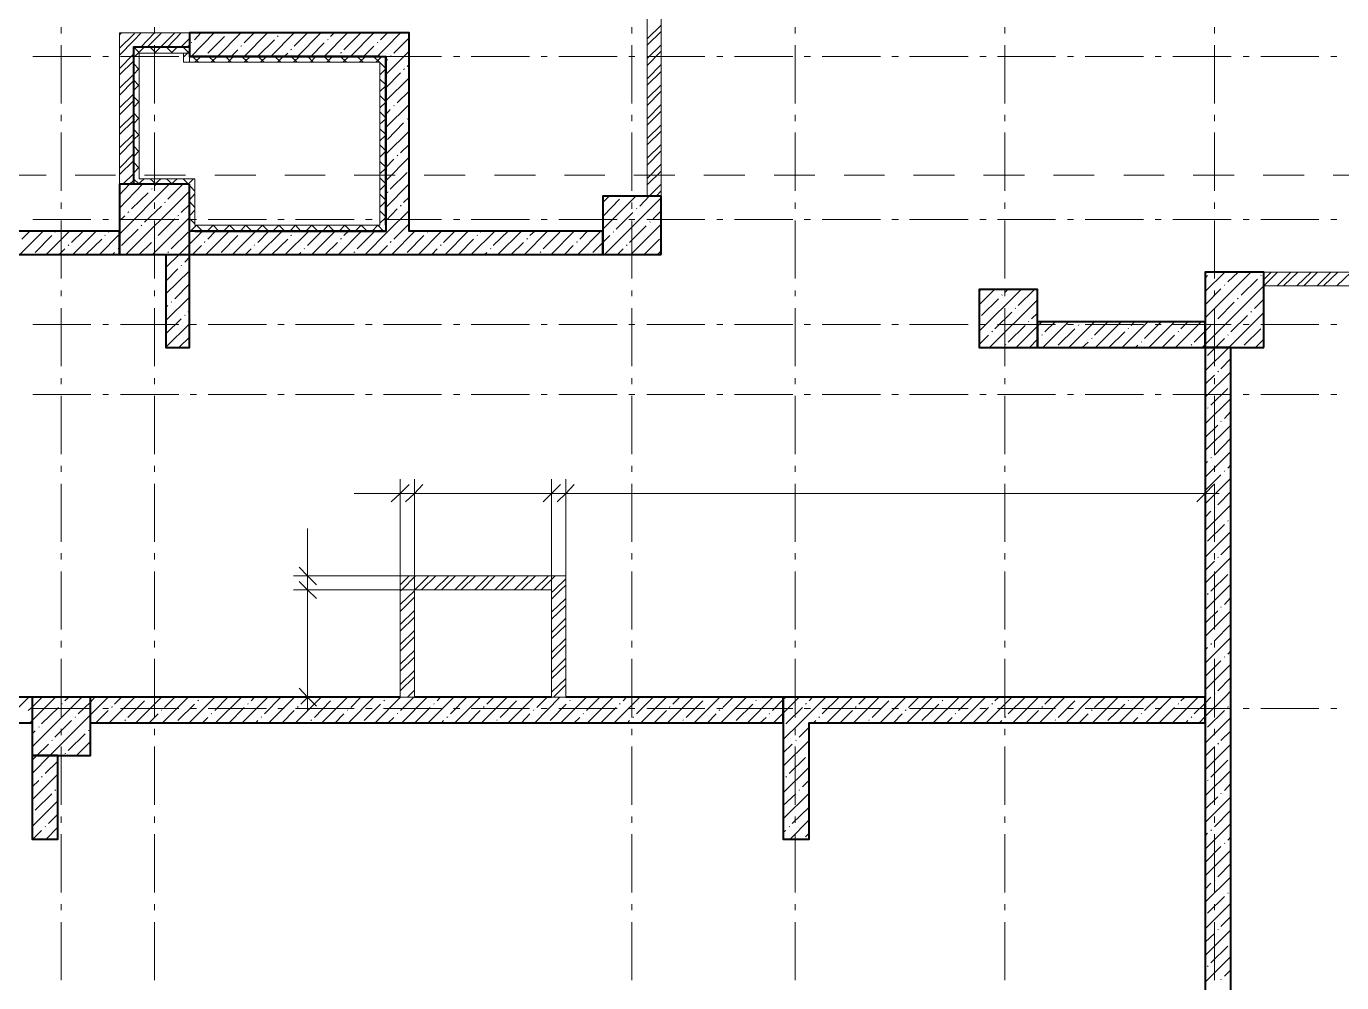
# Model space of a CAD drawing. Header units: millimetres. Extents: x -249154 to 415037, y -45458 to 354837.
# Drawn here: x -164723 to -153425, y 6963 to 15179 of the extents above; entities that cross this region are included whole.
import ezdxf

# ---------------------------------------------------------------- set-up
doc = ezdxf.new("R2010")
doc.units = ezdxf.units.MM

msp = doc.modelspace()

# ---------------------------------------------------------------- linework, layer by layer
at = {"lineweight": 9}
for points in [[(-159271, 13720), (-159271, 15313), (-159390, 15313), (-159390, 13720)], [(-163372, 14949), (-163372, 14872), (-163321, 14872), (-163321, 14949)], [(-154094, 12949), (-151345, 12949), (-151345, 13068), (-154094, 13068)], [(-161512, 10339), (-161512, 9416), (-161389, 9416), (-161389, 10339), (-160212, 10339), (-160212, 9416), (-160089, 9416), (-160089, 10339), (-160089, 10458), (-161512, 10458)]]:
    msp.add_lwpolyline(points, close=True, dxfattribs=at)
for points in [[(-164423, 15118), (-164423, 15173)], [(-163622, 15118), (-163622, 15173)], [(-159521, 15118), (-159521, 15173)], [(-159390, 15071), (-159271, 15190)], [(-158119, 15118), (-158119, 15173)], [(-156318, 15118), (-156318, 15173)], [(-154518, 15118), (-154518, 15173)], [(-163923, 14991), (-163804, 15110), (-163791, 15122)], [(-163923, 14932), (-163804, 15055), (-163736, 15122)], [(-163923, 15105), (-163906, 15122)], [(-163753, 14999), (-163321, 14999), (-163321, 15122), (-163804, 15122), (-163923, 15122), (-163923, 13822), (-163804, 13822)], [(-163741, 14999), (-163622, 15122)], [(-163685, 14999), (-163563, 15122)], [(-163571, 14999), (-163448, 15122)], [(-163512, 14999), (-163393, 15122)], [(-163397, 14999), (-163321, 15076)], [(-163308, 14919), (-163109, 15122)], [(-163308, 15038), (-163304, 15042)], [(-163279, 15063), (-163224, 15122)], [(-163164, 14949), (-163020, 15093)], [(-163080, 14919), (-162881, 15122)], [(-162851, 14919), (-162652, 15122)], [(-162851, 15038), (-162766, 15122)], [(-162736, 14923), (-162592, 15063)], [(-162622, 14919), (-162423, 15122)], [(-162567, 15093), (-162559, 15097)], [(-162423, 15008), (-162309, 15122)], [(-162393, 14919), (-162194, 15122)], [(-162279, 14919), (-162165, 15038)], [(-162165, 14919), (-161965, 15122)], [(-162135, 15063), (-162131, 15067)], [(-162110, 15093), (-162080, 15122)], [(-161995, 14978), (-161851, 15122)], [(-161940, 14919), (-161737, 15122)], [(-161711, 14919), (-161635, 14995), (-161508, 15122)], [(-161707, 15038), (-161703, 15042)], [(-161682, 15063), (-161635, 15110), (-161622, 15122)], [(-161567, 14949), (-161436, 15080)], [(-159390, 15016), (-159271, 15135)], [(-164668, 14919), (-164168, 14919)], [(-164423, 14516), (-164423, 15016)], [(-164067, 14919), (-164016, 14919)], [(-163923, 14817), (-163804, 14940)], [(-163914, 14919), (-163414, 14919)], [(-163804, 14910), (-163753, 14957), (-163711, 14999)], [(-163804, 13868), (-163804, 14999)], [(-163753, 14949), (-163753, 14953), (-163800, 14999)], [(-163321, 14919), (-163321, 14872), (-161686, 14872), (-161686, 13470), (-163275, 13470), (-163275, 13868), (-163321, 13868), (-163753, 13868), (-163753, 14949), (-163321, 14949), (-163321, 14999)], [(-163609, 14949), (-163660, 14999)], [(-163622, 14516), (-163622, 15016)], [(-163622, 14949), (-163571, 14999)], [(-163469, 14949), (-163520, 14999)], [(-163478, 14949), (-163427, 14999)], [(-163321, 14949), (-163325, 14949), (-163376, 14999)], [(-163372, 14915), (-163338, 14949), (-163321, 14966)], [(-163342, 14999), (-163321, 15021)], [(-163317, 14919), (-163262, 14919)], [(-163245, 14872), (-163296, 14919)], [(-163275, 14872), (-163224, 14919)], [(-163194, 14923), (-163190, 14927)], [(-163160, 14919), (-162660, 14919)], [(-163105, 14872), (-163156, 14919)], [(-163135, 14872), (-163084, 14919)], [(-162965, 14872), (-163012, 14919)], [(-162991, 14872), (-162944, 14919)], [(-162965, 14919), (-162906, 14978)], [(-162881, 15008), (-162872, 15012)], [(-162821, 14872), (-162872, 14919)], [(-162851, 14872), (-162800, 14919)], [(-162681, 14872), (-162732, 14919)], [(-162711, 14872), (-162660, 14919)], [(-162537, 14872), (-162588, 14919)], [(-162567, 14872), (-162516, 14919)], [(-162563, 14919), (-162508, 14919)], [(-162508, 14919), (-162478, 14949)], [(-162453, 14978), (-162444, 14982)], [(-162398, 14872), (-162448, 14919)], [(-162427, 14872), (-162376, 14919)], [(-162410, 14919), (-161906, 14919)], [(-162258, 14872), (-162304, 14919)], [(-162283, 14872), (-162237, 14919)], [(-162114, 14872), (-162165, 14919)], [(-162143, 14872), (-162093, 14919)], [(-162050, 14919), (-162050, 14923)], [(-162025, 14949), (-162016, 14953)], [(-161974, 14872), (-162025, 14919)], [(-162004, 14872), (-161953, 14919)], [(-161830, 14872), (-161881, 14919)], [(-161860, 14872), (-161809, 14919)], [(-161826, 14919), (-161737, 15008)], [(-161809, 14919), (-161754, 14919)], [(-161690, 14872), (-161741, 14919)], [(-161720, 14872), (-161686, 14902), (-161669, 14919)], [(-161635, 14919), (-161686, 14919)], [(-161656, 14919), (-161156, 14919)], [(-161635, 14766), (-161436, 14966)], [(-161597, 14923), (-161588, 14927)], [(-161055, 14919), (-161000, 14919)], [(-160902, 14919), (-160402, 14919)], [(-160301, 14919), (-160250, 14919)], [(-160148, 14919), (-159648, 14919)], [(-159547, 14919), (-159496, 14919)], [(-159521, 14516), (-159521, 15016)], [(-159394, 14919), (-158894, 14919)], [(-159390, 14902), (-159271, 15021)], [(-159390, 14843), (-159271, 14966)], [(-158792, 14919), (-158742, 14919)], [(-158640, 14919), (-158140, 14919)], [(-158119, 14516), (-158119, 15016)], [(-158043, 14919), (-157988, 14919)], [(-157886, 14919), (-157386, 14919)], [(-157289, 14919), (-157233, 14919)], [(-157136, 14919), (-156632, 14919)], [(-156534, 14919), (-156479, 14919)], [(-156382, 14919), (-155882, 14919)], [(-156318, 14516), (-156318, 15016)], [(-155780, 14919), (-155730, 14919)], [(-155628, 14919), (-155128, 14919)], [(-155026, 14919), (-154976, 14919)], [(-154874, 14919), (-154374, 14919)], [(-154518, 14516), (-154518, 15016)], [(-154272, 14919), (-154221, 14919)], [(-154120, 14919), (-153620, 14919)], [(-153518, 14919), (-153467, 14919)], [(-163923, 14762), (-163804, 14881)], [(-163753, 14809), (-163804, 14860)], [(-163804, 14766), (-163753, 14817)], [(-161635, 14817), (-161686, 14868)], [(-161686, 14762), (-161635, 14813)], [(-161635, 14881), (-161622, 14894)], [(-161483, 14809), (-161474, 14813)], [(-161453, 14834), (-161436, 14851)], [(-159390, 14728), (-159271, 14851)], [(-163923, 14648), (-163804, 14766)], [(-163923, 14589), (-163804, 14711)], [(-163753, 14669), (-163804, 14720)], [(-161635, 14677), (-161686, 14724)], [(-161635, 14652), (-161508, 14779)], [(-161635, 14538), (-161436, 14737)], [(-159390, 14673), (-159271, 14792)], [(-163923, 14478), (-163804, 14597)], [(-163804, 14627), (-163753, 14677)], [(-163753, 14529), (-163804, 14576)], [(-161686, 14618), (-161635, 14669)], [(-161635, 14533), (-161686, 14584)], [(-161538, 14521), (-161436, 14622)], [(-159390, 14559), (-159271, 14677)], [(-159390, 14500), (-159271, 14622)], [(-163923, 14419), (-163804, 14538)], [(-163804, 14483), (-163753, 14533)], [(-161686, 14478), (-161635, 14529)], [(-161635, 14309), (-161436, 14508)], [(-161635, 14423), (-161597, 14466)], [(-161567, 14495), (-161563, 14500)], [(-159390, 14385), (-159271, 14508)], [(-164423, 14364), (-164423, 14419)], [(-163923, 14305), (-163804, 14423)], [(-163923, 14250), (-163804, 14368)], [(-163753, 14385), (-163804, 14436)], [(-163804, 14343), (-163753, 14394)], [(-163622, 14364), (-163622, 14419)], [(-161635, 14394), (-161686, 14444)], [(-161686, 14339), (-161635, 14385)], [(-161622, 14207), (-161483, 14351)], [(-161453, 14381), (-161449, 14385)], [(-159521, 14364), (-159521, 14419)], [(-159390, 14330), (-159271, 14449)], [(-158119, 14364), (-158119, 14419)], [(-156318, 14364), (-156318, 14419)], [(-154518, 14364), (-154518, 14419)], [(-164423, 13767), (-164423, 14267)], [(-163923, 14135), (-163804, 14254)], [(-163753, 14245), (-163804, 14296)], [(-163804, 14203), (-163753, 14250)], [(-163622, 13767), (-163622, 14267)], [(-161635, 14250), (-161686, 14300)], [(-161686, 14195), (-161635, 14245)], [(-161635, 14080), (-161436, 14279)], [(-159521, 13767), (-159521, 14267)], [(-159390, 14216), (-159271, 14334)], [(-159390, 14161), (-159271, 14279)], [(-158119, 13767), (-158119, 14267)], [(-156318, 13767), (-156318, 14267)], [(-154518, 13767), (-154518, 14267)], [(-163923, 14076), (-163804, 14199)], [(-163753, 14101), (-163804, 14152)], [(-161635, 14110), (-161686, 14161)], [(-161508, 14093), (-161436, 14165)], [(-159390, 14046), (-159271, 14165)], [(-163923, 13962), (-163804, 14084)], [(-163923, 13906), (-163804, 14025)], [(-163804, 14059), (-163753, 14110)], [(-163753, 13962), (-163804, 14012)], [(-161686, 14055), (-161635, 14106)], [(-161635, 13970), (-161686, 14017)], [(-161635, 13851), (-161436, 14055)], [(-161635, 13966), (-161567, 14038)], [(-161538, 14067), (-161533, 14072)], [(-159390, 13987), (-159271, 14110)], [(-164905, 13902), (-164554, 13902)], [(-164304, 13902), (-163957, 13902)], [(-163893, 13822), (-163804, 13911)], [(-163804, 13919), (-163753, 13970)], [(-163707, 13902), (-163355, 13902)], [(-163105, 13902), (-162753, 13902)], [(-162503, 13902), (-162156, 13902)], [(-161906, 13902), (-161555, 13902)], [(-161686, 13911), (-161635, 13962)], [(-161597, 13779), (-161453, 13923)], [(-161305, 13902), (-160953, 13902)], [(-160703, 13902), (-160351, 13902)], [(-160101, 13902), (-159754, 13902)], [(-159504, 13902), (-159153, 13902)], [(-159390, 13873), (-159271, 13995)], [(-159390, 13817), (-159271, 13936)], [(-158903, 13902), (-158551, 13902)], [(-158301, 13902), (-157949, 13902)], [(-157699, 13902), (-157352, 13902)], [(-157102, 13902), (-156751, 13902)], [(-156501, 13902), (-156149, 13902)], [(-155899, 13902), (-155552, 13902)], [(-155297, 13902), (-154950, 13902)], [(-154700, 13902), (-154349, 13902)], [(-154099, 13902), (-153747, 13902)], [(-153497, 13902), (-153150, 13902)], [(-164096, 13220), (-163923, 13394), (-163495, 13822)], [(-163923, 13618), (-163724, 13822)], [(-163923, 13733), (-163838, 13822)], [(-163838, 13822), (-163804, 13856)], [(-163753, 13822), (-163804, 13868)], [(-163804, 13868), (-163804, 13868)], [(-163804, 13822), (-163321, 13822), (-163321, 13419), (-163275, 13419)], [(-163762, 13822), (-163711, 13868)], [(-163609, 13822), (-163660, 13868)], [(-163622, 13809), (-163609, 13822)], [(-163618, 13822), (-163567, 13868)], [(-163469, 13822), (-163520, 13868)], [(-163508, 13695), (-163380, 13822)], [(-163478, 13822), (-163427, 13868)], [(-163330, 13822), (-163376, 13868)], [(-163334, 13822), (-163321, 13834), (-163287, 13868)], [(-163275, 13762), (-163321, 13813)], [(-161635, 13826), (-161686, 13877)], [(-161686, 13771), (-161635, 13822)], [(-161635, 13623), (-161436, 13826)], [(-159373, 13720), (-159271, 13822)], [(-163868, 13220), (-163321, 13762)], [(-163821, 13610), (-163677, 13750)], [(-163647, 13779), (-163643, 13784)], [(-163321, 13690), (-163275, 13741)], [(-163275, 13623), (-163321, 13673)], [(-161635, 13686), (-161686, 13737)], [(-161686, 13627), (-161635, 13678)], [(-161622, 13750), (-161618, 13758)], [(-161483, 13665), (-161436, 13712)], [(-159771, 13665), (-159716, 13720)], [(-159771, 13436), (-159487, 13720)], [(-159767, 13551), (-159627, 13695)], [(-159758, 13220), (-159271, 13707)], [(-159453, 13635), (-159373, 13720)], [(-159314, 13720), (-159271, 13767)], [(-164423, 13610), (-164423, 13665)], [(-163851, 13580), (-163842, 13585)], [(-163707, 13496), (-163563, 13635)], [(-163622, 13610), (-163622, 13665)], [(-163537, 13665), (-163529, 13669)], [(-163393, 13580), (-163321, 13648)], [(-163321, 13551), (-163275, 13601)], [(-161813, 13220), (-161614, 13419), (-161436, 13597)], [(-161635, 13542), (-161686, 13593)], [(-161635, 13508), (-161538, 13610)], [(-161508, 13635), (-161504, 13644)], [(-159657, 13436), (-159513, 13580)], [(-159521, 13610), (-159521, 13665)], [(-159483, 13610), (-159479, 13614)], [(-159339, 13525), (-159271, 13593)], [(-158119, 13610), (-158119, 13665)], [(-156318, 13610), (-156318, 13665)], [(-154518, 13610), (-154518, 13665)], [(-164668, 13521), (-164168, 13521)], [(-164423, 13013), (-164423, 13512)], [(-164067, 13521), (-164016, 13521)], [(-163923, 13508), (-163876, 13551)], [(-163914, 13521), (-163414, 13521)], [(-163736, 13466), (-163732, 13470)], [(-163639, 13220), (-163321, 13538)], [(-163622, 13013), (-163622, 13512)], [(-163592, 13381), (-163448, 13525)], [(-163423, 13551), (-163414, 13555)], [(-163275, 13483), (-163321, 13529)], [(-163317, 13521), (-163262, 13521)], [(-163313, 13419), (-163275, 13457), (-163262, 13470), (-163211, 13419)], [(-163169, 13419), (-163118, 13470), (-163071, 13419)], [(-163160, 13521), (-162660, 13521)], [(-163029, 13419), (-162978, 13470), (-162927, 13419)], [(-162885, 13419), (-162838, 13470), (-162787, 13419)], [(-162745, 13419), (-162694, 13470), (-162643, 13419)], [(-162605, 13419), (-162554, 13470), (-162503, 13419)], [(-162563, 13521), (-162508, 13521)], [(-162461, 13419), (-162410, 13470), (-162364, 13419)], [(-162410, 13521), (-161906, 13521)], [(-162321, 13419), (-162270, 13470), (-162220, 13419)], [(-162177, 13419), (-162131, 13470), (-162080, 13419)], [(-162037, 13419), (-161987, 13470), (-161936, 13419)], [(-161898, 13419), (-161847, 13470), (-161796, 13419)], [(-161809, 13521), (-161754, 13521)], [(-161754, 13419), (-161703, 13470), (-161656, 13419)], [(-161686, 13487), (-161635, 13538)], [(-161656, 13521), (-161156, 13521)], [(-161635, 13419), (-161635, 13470)], [(-161567, 13352), (-161499, 13419), (-161436, 13483)], [(-161055, 13521), (-161000, 13521)], [(-160902, 13521), (-160402, 13521)], [(-160301, 13521), (-160250, 13521)], [(-160148, 13521), (-159648, 13521)], [(-159547, 13521), (-159496, 13521)], [(-159542, 13322), (-159398, 13466)], [(-159530, 13220), (-159271, 13479)], [(-159521, 13013), (-159521, 13512)], [(-159394, 13521), (-158894, 13521)], [(-159369, 13496), (-159364, 13500)], [(-158792, 13521), (-158742, 13521)], [(-158640, 13521), (-158140, 13521)], [(-158119, 13013), (-158119, 13512)], [(-158043, 13521), (-157988, 13521)], [(-157886, 13521), (-157386, 13521)], [(-157289, 13521), (-157233, 13521)], [(-157136, 13521), (-156632, 13521)], [(-156534, 13521), (-156479, 13521)], [(-156382, 13521), (-155882, 13521)], [(-156318, 13013), (-156318, 13512)], [(-155780, 13521), (-155730, 13521)], [(-155628, 13521), (-155128, 13521)], [(-155026, 13521), (-154976, 13521)], [(-154874, 13521), (-154374, 13521)], [(-154518, 13013), (-154518, 13512)], [(-154272, 13521), (-154221, 13521)], [(-154120, 13521), (-153620, 13521)], [(-153518, 13521), (-153467, 13521)], [(-164778, 13220), (-164579, 13419)], [(-164761, 13352), (-164694, 13419)], [(-164647, 13237), (-164503, 13381)], [(-164554, 13220), (-164351, 13419)], [(-164478, 13411), (-164473, 13415)], [(-164334, 13322), (-164236, 13419)], [(-164325, 13220), (-164122, 13419)], [(-164211, 13220), (-164075, 13352)], [(-164050, 13381), (-164046, 13385)], [(-164020, 13411), (-164012, 13419)], [(-163906, 13296), (-163762, 13436)], [(-163622, 13352), (-163618, 13356)], [(-163524, 13106), (-163410, 13220), (-163321, 13309), (-163211, 13419)], [(-163478, 13267), (-163334, 13411)], [(-163181, 13220), (-162982, 13419)], [(-163164, 13352), (-163097, 13419)], [(-163050, 13237), (-162906, 13381)], [(-162953, 13220), (-162753, 13419)], [(-162881, 13411), (-162872, 13415)], [(-162736, 13322), (-162639, 13419)], [(-162728, 13220), (-162525, 13419)], [(-162614, 13220), (-162478, 13352)], [(-162499, 13220), (-162296, 13419)], [(-162453, 13381), (-162444, 13385)], [(-162423, 13411), (-162410, 13419)], [(-162309, 13296), (-162186, 13419)], [(-162270, 13220), (-162071, 13419)], [(-162042, 13220), (-161843, 13419)], [(-162025, 13352), (-162016, 13356)], [(-161995, 13381), (-161957, 13419)], [(-161881, 13267), (-161737, 13411)], [(-161584, 13220), (-161385, 13419)], [(-161453, 13237), (-161309, 13381)], [(-161355, 13220), (-161156, 13419)], [(-161279, 13411), (-161275, 13415)], [(-161139, 13322), (-161042, 13419)], [(-161127, 13220), (-160928, 13419)], [(-161012, 13220), (-160881, 13352)], [(-160902, 13220), (-160699, 13419)], [(-160851, 13381), (-160847, 13385)], [(-160826, 13411), (-160813, 13419)], [(-160712, 13296), (-160584, 13419)], [(-160673, 13220), (-160470, 13419)], [(-160445, 13220), (-160246, 13419)], [(-160423, 13352), (-160419, 13356)], [(-160398, 13381), (-160356, 13419)], [(-160284, 13267), (-160140, 13411)], [(-160216, 13220), (-160017, 13419)], [(-159987, 13220), (-159788, 13419)], [(-159970, 13352), (-159902, 13419)], [(-159856, 13237), (-159771, 13322), (-159712, 13381)], [(-159682, 13411), (-159678, 13415)], [(-159415, 13220), (-159284, 13352)], [(-164440, 13220), (-164393, 13267)], [(-164363, 13296), (-164359, 13301)], [(-163982, 13220), (-163965, 13237)], [(-163935, 13267), (-163931, 13271)], [(-163753, 13220), (-163647, 13322)], [(-163508, 13237), (-163503, 13241)], [(-163296, 13220), (-163219, 13296)], [(-163194, 13322), (-163190, 13330)], [(-162842, 13220), (-162792, 13267)], [(-162766, 13296), (-162762, 13301)], [(-162385, 13220), (-162364, 13237)], [(-162338, 13267), (-162334, 13271)], [(-162156, 13220), (-162050, 13322)], [(-161910, 13237), (-161902, 13241)], [(-161699, 13220), (-161622, 13296)], [(-161597, 13322), (-161588, 13330)], [(-161241, 13220), (-161194, 13267)], [(-161165, 13296), (-161161, 13301)], [(-160788, 13220), (-160767, 13237)], [(-160737, 13267), (-160733, 13271)], [(-160559, 13220), (-160453, 13322)], [(-160309, 13237), (-160305, 13241)], [(-160101, 13220), (-160025, 13296)], [(-159996, 13322), (-159991, 13330)], [(-159644, 13220), (-159597, 13267)], [(-159568, 13296), (-159563, 13301)], [(-159301, 13220), (-159271, 13250)], [(-163393, 13123), (-163389, 13127)], [(-163363, 13152), (-163321, 13195)], [(-163524, 12991), (-163423, 13097)], [(-163524, 12881), (-163321, 13080)], [(-154598, 12902), (-154429, 13068)], [(-154598, 12674), (-154204, 13068)], [(-154598, 13017), (-154577, 13038)], [(-154548, 13068), (-154543, 13068)], [(-154404, 12983), (-154315, 13068)], [(-154289, 12869), (-154149, 13008)], [(-154120, 13038), (-154116, 13042)], [(-154094, 13004), (-154031, 13068)], [(-154094, 12949), (-153976, 13068)], [(-153980, 12949), (-153861, 13068)], [(-153925, 12949), (-153802, 13068)], [(-153811, 12949), (-153688, 13068)], [(-153751, 12949), (-153633, 13068)], [(-153637, 12949), (-153518, 13068)], [(-153582, 12949), (-153459, 13068)], [(-153467, 12949), (-153345, 13068)], [(-164423, 12860), (-164423, 12911)], [(-163622, 12860), (-163622, 12911)], [(-163448, 12839), (-163321, 12966)], [(-159521, 12860), (-159521, 12911)], [(-158119, 12860), (-158119, 12911)], [(-156539, 12788), (-156407, 12919)], [(-156539, 12559), (-156179, 12919)], [(-156539, 12902), (-156522, 12919)], [(-156318, 12894), (-156293, 12919)], [(-156318, 12860), (-156318, 12911)], [(-156204, 12780), (-156064, 12919)], [(-154624, 12420), (-154598, 12445), (-154094, 12949)], [(-154598, 12788), (-154463, 12924)], [(-154518, 12860), (-154518, 12911)], [(-154433, 12953), (-154429, 12958)], [(-163524, 12653), (-163321, 12852)], [(-163524, 12767), (-163508, 12780)], [(-163478, 12809), (-163474, 12813)], [(-156518, 12695), (-156374, 12839)], [(-156450, 12420), (-156039, 12830)], [(-156344, 12869), (-156340, 12873)], [(-154488, 12665), (-154349, 12809)], [(-154319, 12839), (-154315, 12843)], [(-154175, 12754), (-154094, 12835)], [(-164423, 12259), (-164423, 12758)], [(-163622, 12259), (-163622, 12758)], [(-163524, 12538), (-163393, 12665)], [(-163363, 12695), (-163359, 12699)], [(-163334, 12725), (-163321, 12737)], [(-159521, 12259), (-159521, 12758)], [(-158119, 12259), (-158119, 12758)], [(-156403, 12580), (-156259, 12725)], [(-156318, 12259), (-156318, 12758)], [(-156229, 12754), (-156225, 12758)], [(-156090, 12665), (-156039, 12716)], [(-154598, 12220), (-154395, 12420), (-154094, 12720)], [(-154518, 12259), (-154518, 12758)], [(-154378, 12555), (-154234, 12695)], [(-154204, 12725), (-154200, 12729)], [(-164668, 12619), (-164168, 12619)], [(-164067, 12619), (-164016, 12619)], [(-163914, 12619), (-163414, 12619)], [(-163524, 12424), (-163321, 12623)], [(-163317, 12619), (-163262, 12619)], [(-163160, 12619), (-162660, 12619)], [(-162563, 12619), (-162508, 12619)], [(-162410, 12619), (-161906, 12619)], [(-161809, 12619), (-161754, 12619)], [(-161656, 12619), (-161156, 12619)], [(-161055, 12619), (-161000, 12619)], [(-160902, 12619), (-160402, 12619)], [(-160301, 12619), (-160250, 12619)], [(-160148, 12619), (-159648, 12619)], [(-159547, 12619), (-159496, 12619)], [(-159394, 12619), (-158894, 12619)], [(-158792, 12619), (-158742, 12619)], [(-158640, 12619), (-158140, 12619)], [(-158043, 12619), (-157988, 12619)], [(-157886, 12619), (-157386, 12619)], [(-157289, 12619), (-157233, 12619)], [(-157136, 12619), (-156632, 12619)], [(-156534, 12619), (-156479, 12619)], [(-156429, 12555), (-156424, 12559)], [(-156382, 12619), (-155882, 12619)], [(-156289, 12466), (-156145, 12610)], [(-156221, 12420), (-156039, 12602), (-156001, 12640)], [(-156115, 12640), (-156111, 12644)], [(-155992, 12420), (-155772, 12640)], [(-155975, 12555), (-155886, 12640)], [(-155861, 12441), (-155717, 12580)], [(-155780, 12619), (-155730, 12619)], [(-155768, 12420), (-155547, 12640)], [(-155687, 12610), (-155683, 12614)], [(-155662, 12640), (-155662, 12640)], [(-155628, 12619), (-155128, 12619)], [(-155547, 12525), (-155433, 12640)], [(-155539, 12420), (-155319, 12640)], [(-155425, 12420), (-155289, 12555)], [(-155310, 12420), (-155090, 12640)], [(-155259, 12580), (-155255, 12585)], [(-155234, 12610), (-155204, 12640)], [(-155120, 12496), (-154976, 12640)], [(-155081, 12420), (-154861, 12640)], [(-155026, 12619), (-154976, 12619)], [(-154874, 12619), (-154374, 12619)], [(-154853, 12420), (-154632, 12640)], [(-154831, 12555), (-154827, 12559)], [(-154806, 12580), (-154747, 12640)], [(-154692, 12466), (-154598, 12559), (-154548, 12610)], [(-154518, 12640), (-154514, 12644)], [(-154272, 12619), (-154221, 12619)], [(-154264, 12441), (-154120, 12580)], [(-154120, 12619), (-153620, 12619)], [(-153518, 12619), (-153467, 12619)], [(-163414, 12420), (-163321, 12508)], [(-156539, 12445), (-156458, 12525)], [(-156318, 12441), (-156310, 12445)], [(-156107, 12420), (-156039, 12492), (-156030, 12496)], [(-156001, 12525), (-155996, 12530)], [(-155653, 12420), (-155602, 12466)], [(-155573, 12496), (-155569, 12500)], [(-155196, 12420), (-155175, 12441)], [(-155145, 12466), (-155141, 12470)], [(-154967, 12420), (-154861, 12525)], [(-154717, 12441), (-154713, 12445)], [(-154577, 12352), (-154510, 12420), (-154433, 12496)], [(-154404, 12525), (-154399, 12530)], [(-154166, 12420), (-154094, 12492)], [(-154463, 12237), (-154378, 12326)], [(-154598, 11992), (-154378, 12212)], [(-154488, 12212), (-154484, 12216)], [(-164423, 12106), (-164423, 12157)], [(-163622, 12106), (-163622, 12157)], [(-159521, 12106), (-159521, 12157)], [(-158119, 12106), (-158119, 12157)], [(-156318, 12106), (-156318, 12157)], [(-154598, 12106), (-154518, 12182)], [(-154518, 12106), (-154518, 12157)], [(-164668, 12017), (-164168, 12017)], [(-164423, 11504), (-164423, 12004)], [(-164067, 12017), (-164016, 12017)], [(-163914, 12017), (-163414, 12017)], [(-163622, 11504), (-163622, 12004)], [(-163317, 12017), (-163262, 12017)], [(-163160, 12017), (-162660, 12017)], [(-162563, 12017), (-162508, 12017)], [(-162410, 12017), (-161906, 12017)], [(-161809, 12017), (-161754, 12017)], [(-161656, 12017), (-161156, 12017)], [(-161055, 12017), (-161000, 12017)], [(-160902, 12017), (-160402, 12017)], [(-160301, 12017), (-160250, 12017)], [(-160148, 12017), (-159648, 12017)], [(-159547, 12017), (-159496, 12017)], [(-159521, 11504), (-159521, 12004)], [(-159394, 12017), (-158894, 12017)], [(-158792, 12017), (-158742, 12017)], [(-158640, 12017), (-158140, 12017)], [(-158119, 11504), (-158119, 12004)], [(-158043, 12017), (-157988, 12017)], [(-157886, 12017), (-157386, 12017)], [(-157289, 12017), (-157233, 12017)], [(-157136, 12017), (-156632, 12017)], [(-156534, 12017), (-156479, 12017)], [(-156382, 12017), (-155882, 12017)], [(-156318, 11504), (-156318, 12004)], [(-155780, 12017), (-155730, 12017)], [(-155628, 12017), (-155128, 12017)], [(-155026, 12017), (-154976, 12017)], [(-154874, 12017), (-154374, 12017)], [(-154598, 11763), (-154378, 11983)], [(-154548, 11924), (-154404, 12068)], [(-154518, 11504), (-154518, 12004)], [(-154272, 12017), (-154221, 12017)], [(-154120, 12017), (-153620, 12017)], [(-153518, 12017), (-153467, 12017)], [(-154577, 11898), (-154573, 11903)], [(-154433, 11809), (-154378, 11869)], [(-154598, 11534), (-154378, 11754)], [(-154598, 11648), (-154488, 11754)], [(-154463, 11784), (-154459, 11788)], [(-154518, 11496), (-154378, 11640)], [(-154598, 11305), (-154378, 11526)], [(-154598, 11420), (-154577, 11441)], [(-154548, 11471), (-154543, 11475)], [(-164423, 11352), (-164423, 11403)], [(-163622, 11352), (-163622, 11403)], [(-159521, 11352), (-159521, 11403)], [(-158119, 11352), (-158119, 11403)], [(-156318, 11352), (-156318, 11403)], [(-154598, 11191), (-154463, 11327)], [(-154518, 11352), (-154518, 11403)], [(-154433, 11356), (-154429, 11360)], [(-154404, 11382), (-154378, 11411)], [(-164423, 10750), (-164423, 11250)], [(-163622, 10750), (-163622, 11250)], [(-162427, 10339), (-162309, 10339), (-161389, 10339), (-161389, 11166), (-161389, 11288)], [(-162427, 10458), (-162309, 10458), (-161512, 10458), (-161512, 11166), (-161512, 11288)], [(-160212, 10339), (-160212, 11166), (-160212, 11288)], [(-160089, 10458), (-160089, 11166), (-160089, 11288)], [(-159521, 10750), (-159521, 11250)], [(-158119, 10750), (-158119, 11250)], [(-156318, 10750), (-156318, 11250)], [(-154598, 11077), (-154378, 11297)], [(-154598, 11276), (-154598, 11166), (-154598, 11047)], [(-154518, 10750), (-154518, 11250)], [(-161906, 11166), (-161466, 11166), (-161453, 11166)], [(-161631, 11166), (-161389, 11166), (-160212, 11166), (-160089, 11166), (-154476, 11166)], [(-159695, 11166), (-160135, 11166), (-160152, 11166)], [(-154488, 11068), (-154378, 11182)], [(-154598, 10848), (-154378, 11068)], [(-154598, 10962), (-154548, 11013)], [(-154518, 11043), (-154514, 11047)], [(-162309, 10865), (-162309, 10420), (-162309, 10399)], [(-154577, 10755), (-154433, 10899)], [(-154404, 10928), (-154399, 10933)], [(-154598, 10619), (-154378, 10839)], [(-164423, 10598), (-164423, 10653)], [(-163622, 10598), (-163622, 10653)], [(-159521, 10598), (-159521, 10653)], [(-158119, 10598), (-158119, 10653)], [(-156318, 10598), (-156318, 10653)], [(-154518, 10598), (-154518, 10653)], [(-154463, 10640), (-154378, 10725)], [(-162309, 10577), (-162309, 10339), (-162309, 9297)], [(-154598, 10395), (-154378, 10615)], [(-154598, 10505), (-154518, 10585)], [(-154488, 10615), (-154484, 10619)], [(-164423, 9996), (-164423, 10496)], [(-163622, 9996), (-163622, 10496)], [(-161512, 10382), (-161436, 10458)], [(-161512, 10327), (-161499, 10339), (-161381, 10458)], [(-161385, 10339), (-161266, 10458)], [(-161330, 10339), (-161207, 10458)], [(-161216, 10339), (-161093, 10458)], [(-161156, 10339), (-161038, 10458)], [(-161042, 10339), (-160923, 10458)], [(-160987, 10339), (-160864, 10458)], [(-160872, 10339), (-160750, 10458)], [(-160813, 10339), (-160695, 10458)], [(-160699, 10339), (-160580, 10458)], [(-160644, 10339), (-160525, 10458)], [(-160529, 10339), (-160411, 10458)], [(-160474, 10339), (-160351, 10458)], [(-160360, 10339), (-160237, 10458)], [(-160301, 10339), (-160182, 10458)], [(-160212, 10314), (-160186, 10339), (-160089, 10433)], [(-159521, 9996), (-159521, 10496)], [(-158119, 9996), (-158119, 10496)], [(-156318, 9996), (-156318, 10496)], [(-154548, 10327), (-154404, 10471)], [(-154518, 9996), (-154518, 10496)], [(-161512, 10212), (-161389, 10331)], [(-160212, 10259), (-160131, 10339), (-160089, 10378)], [(-154598, 10166), (-154378, 10386)], [(-154577, 10297), (-154573, 10306)], [(-161512, 10153), (-161389, 10276)], [(-160212, 10145), (-160089, 10263)], [(-160212, 10085), (-160089, 10204)], [(-154463, 10187), (-154459, 10191)], [(-154433, 10212), (-154378, 10272)], [(-161512, 10039), (-161389, 10162)], [(-161512, 9984), (-161389, 10102)], [(-160212, 9971), (-160089, 10094)], [(-154598, 9937), (-154378, 10157)], [(-154598, 10051), (-154488, 10157)], [(-161512, 9869), (-161389, 9988)], [(-160212, 9916), (-160089, 10034)], [(-154518, 9899), (-154378, 10043)], [(-164423, 9844), (-164423, 9899)], [(-163622, 9844), (-163622, 9899)], [(-161512, 9810), (-161389, 9933)], [(-160212, 9801), (-160089, 9920)], [(-160212, 9742), (-160089, 9865)], [(-159521, 9844), (-159521, 9899)], [(-158119, 9844), (-158119, 9899)], [(-156318, 9844), (-156318, 9899)], [(-154598, 9708), (-154378, 9929)], [(-154598, 9823), (-154577, 9844)], [(-154548, 9869), (-154543, 9878)], [(-154518, 9844), (-154518, 9899)], [(-164423, 9242), (-164423, 9746)], [(-163622, 9242), (-163622, 9746)], [(-161512, 9700), (-161389, 9818)], [(-161512, 9640), (-161389, 9759)], [(-160212, 9628), (-160089, 9751)], [(-159521, 9242), (-159521, 9746)], [(-158119, 9242), (-158119, 9746)], [(-156318, 9242), (-156318, 9746)], [(-154598, 9594), (-154463, 9729)], [(-154518, 9242), (-154518, 9746)], [(-154433, 9759), (-154429, 9763)], [(-154404, 9785), (-154378, 9814)], [(-161512, 9526), (-161389, 9645)], [(-160212, 9573), (-160089, 9691)], [(-154598, 9479), (-154378, 9700)], [(-161512, 9471), (-161389, 9590)], [(-160212, 9458), (-160089, 9577)], [(-160195, 9416), (-160089, 9522)], [(-154488, 9471), (-154378, 9585)], [(-164922, 9196), (-164702, 9416)], [(-164706, 9302), (-164672, 9331), (-164588, 9416)], [(-164694, 9196), (-164672, 9217), (-164473, 9416)], [(-164672, 8988), (-164245, 9416)], [(-164672, 8759), (-164520, 8916), (-164173, 9263), (-164020, 9416)], [(-164393, 9386), (-164359, 9416)], [(-164279, 9272), (-164173, 9374), (-164134, 9416)], [(-164012, 9196), (-163791, 9416)], [(-163965, 9357), (-163906, 9416)], [(-163851, 9242), (-163707, 9386)], [(-163783, 9196), (-163563, 9416)], [(-163677, 9416), (-163677, 9416)], [(-163554, 9196), (-163334, 9416)], [(-163537, 9327), (-163448, 9416)], [(-163325, 9196), (-163105, 9416)], [(-163249, 9386), (-163245, 9391)], [(-163219, 9416), (-163219, 9416)], [(-163105, 9302), (-162991, 9416)], [(-163097, 9196), (-162876, 9416)], [(-162868, 9196), (-162648, 9416)], [(-162792, 9386), (-162762, 9416)], [(-162677, 9272), (-162537, 9416)], [(-162639, 9196), (-162419, 9416)], [(-162203, 9416), (-162309, 9416), (-162427, 9416)], [(-162410, 9196), (-162190, 9416)], [(-162364, 9357), (-162304, 9416)], [(-162249, 9242), (-162110, 9386)], [(-162186, 9196), (-161965, 9416)], [(-162080, 9416), (-162080, 9416)], [(-161957, 9196), (-161737, 9416)], [(-161936, 9327), (-161851, 9416)], [(-161728, 9196), (-161508, 9416)], [(-161652, 9386), (-161648, 9391)], [(-161622, 9416), (-161622, 9416)], [(-161508, 9302), (-161394, 9416)], [(-161499, 9196), (-161279, 9416)], [(-161449, 9416), (-161389, 9475)], [(-161394, 9416), (-161389, 9420)], [(-161355, 9416), (-160254, 9416)], [(-161271, 9196), (-161050, 9416)], [(-161194, 9386), (-161165, 9416)], [(-161080, 9272), (-160940, 9416)], [(-161042, 9196), (-160822, 9416)], [(-160813, 9196), (-160593, 9416)], [(-160767, 9357), (-160707, 9416)], [(-160652, 9242), (-160512, 9386)], [(-160584, 9196), (-160364, 9416)], [(-160483, 9416), (-160479, 9416)], [(-160356, 9196), (-160140, 9416)], [(-160339, 9327), (-160250, 9416)], [(-160131, 9196), (-159911, 9416)], [(-160055, 9386), (-160051, 9391)], [(-160025, 9416), (-160025, 9416)], [(-159911, 9302), (-159796, 9416)], [(-159902, 9196), (-159682, 9416)], [(-159674, 9196), (-159453, 9416)], [(-159597, 9386), (-159568, 9416)], [(-159483, 9272), (-159339, 9416)], [(-159445, 9196), (-159225, 9416)], [(-159216, 9196), (-158996, 9416)], [(-159169, 9357), (-159110, 9416)], [(-159055, 9242), (-158911, 9386)], [(-158987, 9196), (-158767, 9416)], [(-158886, 9416), (-158881, 9416)], [(-158759, 9196), (-158538, 9416)], [(-158742, 9327), (-158653, 9416)], [(-158530, 9196), (-158310, 9416)], [(-158458, 9386), (-158454, 9391)], [(-158428, 9416), (-158424, 9416)], [(-158314, 9302), (-158221, 9395), (-158199, 9416)], [(-158305, 9196), (-158221, 9280), (-158085, 9416)], [(-158221, 9052), (-158077, 9196), (-157856, 9416)], [(-158000, 9386), (-157971, 9416)], [(-157886, 9272), (-157742, 9416)], [(-157848, 9196), (-157627, 9416)], [(-157619, 9196), (-157399, 9416)], [(-157572, 9357), (-157513, 9416)], [(-157458, 9242), (-157314, 9386)], [(-157390, 9196), (-157170, 9416)], [(-157289, 9416), (-157284, 9416)], [(-157161, 9196), (-156941, 9416)], [(-157145, 9327), (-157056, 9416)], [(-156933, 9196), (-156712, 9416)], [(-156856, 9386), (-156852, 9391)], [(-156831, 9416), (-156827, 9416)], [(-156717, 9302), (-156598, 9416)], [(-156704, 9196), (-156484, 9416)], [(-156479, 9196), (-156259, 9416)], [(-156403, 9386), (-156369, 9416)], [(-156289, 9272), (-156145, 9416)], [(-156251, 9196), (-156030, 9416)], [(-156022, 9196), (-155802, 9416)], [(-155975, 9357), (-155916, 9416)], [(-155861, 9242), (-155717, 9386)], [(-155793, 9196), (-155573, 9416)], [(-155687, 9416), (-155687, 9416)], [(-155564, 9196), (-155344, 9416)], [(-155547, 9327), (-155458, 9416)], [(-155336, 9196), (-155115, 9416)], [(-155259, 9386), (-155255, 9391)], [(-155234, 9416), (-155230, 9416)], [(-155120, 9302), (-155001, 9416)], [(-155107, 9196), (-154887, 9416)], [(-154878, 9196), (-154658, 9416)], [(-154806, 9386), (-154772, 9416)], [(-154692, 9272), (-154598, 9365), (-154548, 9416)], [(-154649, 9196), (-154598, 9251), (-154429, 9416), (-154378, 9471)], [(-154518, 9441), (-154514, 9450)], [(-164668, 9319), (-164168, 9319)], [(-164592, 9187), (-164448, 9327)], [(-164418, 9357), (-164414, 9361)], [(-164126, 9196), (-164020, 9302)], [(-164067, 9319), (-164016, 9319)], [(-163990, 9327), (-163986, 9335)], [(-163914, 9319), (-163414, 9319)], [(-163668, 9196), (-163592, 9272)], [(-163563, 9302), (-163558, 9306)], [(-163423, 9217), (-163279, 9357)], [(-163317, 9319), (-163262, 9319)], [(-163160, 9319), (-162660, 9319)], [(-163135, 9272), (-163130, 9276)], [(-162982, 9196), (-162851, 9327)], [(-162821, 9357), (-162817, 9361)], [(-162563, 9319), (-162508, 9319)], [(-162525, 9196), (-162423, 9302)], [(-162410, 9319), (-161906, 9319)], [(-162393, 9327), (-162389, 9335)], [(-162071, 9196), (-161995, 9272)], [(-161965, 9302), (-161961, 9306)], [(-161821, 9217), (-161682, 9357)], [(-161809, 9319), (-161754, 9319)], [(-161656, 9319), (-161156, 9319)], [(-161538, 9272), (-161533, 9276)], [(-161385, 9196), (-161254, 9327)], [(-161224, 9357), (-161220, 9361)], [(-161055, 9319), (-161000, 9319)], [(-160928, 9196), (-160826, 9302)], [(-160902, 9319), (-160402, 9319)], [(-160796, 9327), (-160792, 9335)], [(-160470, 9196), (-160398, 9272)], [(-160368, 9302), (-160364, 9306)], [(-160301, 9319), (-160250, 9319)], [(-160224, 9217), (-160085, 9357)], [(-160148, 9319), (-159648, 9319)], [(-159941, 9272), (-159936, 9276)], [(-159788, 9196), (-159657, 9327)], [(-159627, 9357), (-159623, 9361)], [(-159547, 9319), (-159496, 9319)], [(-159394, 9319), (-158894, 9319)], [(-159330, 9196), (-159225, 9302)], [(-159199, 9327), (-159195, 9335)], [(-158873, 9196), (-158797, 9272)], [(-158792, 9319), (-158742, 9319)], [(-158771, 9302), (-158767, 9306)], [(-158640, 9319), (-158140, 9319)], [(-158627, 9217), (-158483, 9357)], [(-158343, 9272), (-158339, 9276)], [(-158199, 9187), (-158191, 9196), (-158055, 9327)], [(-158043, 9319), (-157988, 9319)], [(-158030, 9357), (-158021, 9361)], [(-157886, 9319), (-157386, 9319)], [(-157733, 9196), (-157627, 9302)], [(-157602, 9327), (-157594, 9335)], [(-157289, 9319), (-157233, 9319)], [(-157276, 9196), (-157200, 9272)], [(-157174, 9302), (-157166, 9306)], [(-157136, 9319), (-156632, 9319)], [(-157030, 9217), (-156886, 9357)], [(-156746, 9272), (-156738, 9276)], [(-156590, 9196), (-156458, 9327)], [(-156534, 9319), (-156479, 9319)], [(-156429, 9357), (-156424, 9361)], [(-156382, 9319), (-155882, 9319)], [(-156136, 9196), (-156030, 9302)], [(-156001, 9327), (-155996, 9335)], [(-155780, 9319), (-155730, 9319)], [(-155679, 9196), (-155602, 9272)], [(-155628, 9319), (-155128, 9319)], [(-155573, 9302), (-155569, 9306)], [(-155433, 9217), (-155289, 9357)], [(-155145, 9272), (-155141, 9276)], [(-155026, 9319), (-154976, 9319)], [(-154992, 9196), (-154861, 9327)], [(-154874, 9319), (-154374, 9319)], [(-154831, 9357), (-154827, 9361)], [(-154577, 9158), (-154433, 9302)], [(-154404, 9327), (-154399, 9335)], [(-154272, 9319), (-154221, 9319)], [(-154120, 9319), (-153620, 9319)], [(-153518, 9319), (-153467, 9319)], [(-164617, 9158), (-164613, 9162)], [(-164478, 9073), (-164334, 9217)], [(-164304, 9242), (-164300, 9246)], [(-163876, 9217), (-163872, 9221)], [(-163211, 9196), (-163164, 9242)], [(-162753, 9196), (-162736, 9217)], [(-162707, 9242), (-162703, 9246)], [(-162279, 9217), (-162275, 9221)], [(-161614, 9196), (-161567, 9242)], [(-160254, 9196), (-161355, 9196)], [(-161156, 9196), (-161139, 9217)], [(-161110, 9242), (-161105, 9246)], [(-160682, 9217), (-160678, 9221)], [(-160017, 9196), (-159970, 9242)], [(-159559, 9196), (-159542, 9217)], [(-159513, 9242), (-159508, 9246)], [(-159085, 9217), (-159081, 9221)], [(-158420, 9196), (-158369, 9242)], [(-158085, 9073), (-158000, 9158)], [(-157962, 9196), (-157941, 9217)], [(-157916, 9242), (-157911, 9246)], [(-157488, 9217), (-157483, 9221)], [(-156818, 9196), (-156772, 9242)], [(-156365, 9196), (-156344, 9217)], [(-156318, 9242), (-156310, 9246)], [(-155886, 9217), (-155882, 9221)], [(-155221, 9196), (-155175, 9242)], [(-154764, 9196), (-154747, 9217)], [(-154717, 9242), (-154713, 9246)], [(-154598, 9022), (-154378, 9242)], [(-164672, 9102), (-164647, 9128)], [(-164503, 9043), (-164499, 9047)], [(-164423, 9090), (-164423, 9145)], [(-164363, 8958), (-164219, 9102)], [(-164190, 9128), (-164185, 9132)], [(-163622, 9090), (-163622, 9145)], [(-159521, 9090), (-159521, 9145)], [(-158221, 8823), (-158000, 9043)], [(-158119, 9090), (-158119, 9145)], [(-158115, 9043), (-158110, 9047)], [(-156318, 9090), (-156318, 9145)], [(-154518, 9090), (-154518, 9145)], [(-154463, 9043), (-154378, 9128)], [(-164672, 8874), (-164634, 8916), (-164533, 9013)], [(-164423, 8492), (-164423, 8992)], [(-164393, 8929), (-164384, 8933)], [(-164291, 8916), (-164173, 9035)], [(-163622, 8492), (-163622, 8992)], [(-159521, 8492), (-159521, 8992)], [(-158221, 8937), (-158144, 9013)], [(-158119, 8492), (-158119, 8992)], [(-158000, 8929), (-158000, 8929)], [(-156318, 8492), (-156318, 8992)], [(-154598, 8793), (-154378, 9013)], [(-154598, 8908), (-154518, 8988)], [(-154518, 8492), (-154518, 8992)], [(-154488, 9013), (-154484, 9022)], [(-164562, 8759), (-164452, 8865)], [(-164177, 8916), (-164173, 8920)], [(-158221, 8594), (-158000, 8814)], [(-158170, 8759), (-158030, 8899)], [(-154548, 8730), (-154404, 8874)], [(-164672, 8535), (-164452, 8755)], [(-164672, 8645), (-164617, 8700)], [(-164592, 8730), (-164588, 8734)], [(-158199, 8730), (-158195, 8734)], [(-158055, 8645), (-158000, 8704)], [(-154598, 8569), (-154378, 8785)], [(-154577, 8700), (-154573, 8704)], [(-164478, 8615), (-164473, 8620)], [(-158221, 8370), (-158000, 8590)], [(-158085, 8615), (-158081, 8620)], [(-154463, 8586), (-154459, 8590)], [(-154433, 8615), (-154378, 8675)], [(-164672, 8306), (-164452, 8526)], [(-164647, 8446), (-164503, 8586)], [(-158221, 8484), (-158115, 8586)], [(-154598, 8340), (-154378, 8560)], [(-154598, 8454), (-154488, 8560)], [(-164672, 8420), (-164672, 8420)], [(-164533, 8331), (-164452, 8412)], [(-164423, 8336), (-164423, 8391)], [(-163622, 8336), (-163622, 8391)], [(-159521, 8336), (-159521, 8391)], [(-158161, 8196), (-158000, 8361)], [(-158144, 8331), (-158000, 8471)], [(-158119, 8336), (-158119, 8391)], [(-156318, 8336), (-156318, 8391)], [(-154518, 8302), (-154378, 8446)], [(-154518, 8336), (-154518, 8391)], [(-164668, 8196), (-164592, 8272)], [(-164562, 8302), (-164558, 8306)], [(-164554, 8196), (-164452, 8298)], [(-158221, 8255), (-158199, 8272)], [(-158170, 8302), (-158165, 8306)], [(-154598, 8111), (-154378, 8331)], [(-154548, 8272), (-154543, 8276)], [(-164423, 7738), (-164423, 8238)], [(-163622, 7738), (-163622, 8238)], [(-159521, 7738), (-159521, 8238)], [(-158119, 7738), (-158119, 8238)], [(-158030, 8217), (-158000, 8247)], [(-156318, 7738), (-156318, 8238)], [(-154598, 8226), (-154577, 8247)], [(-154518, 7738), (-154518, 8238)], [(-154433, 8158), (-154429, 8162)], [(-154404, 8187), (-154378, 8217)], [(-154598, 7997), (-154463, 8132)], [(-154598, 7882), (-154378, 8103)], [(-154488, 7874), (-154378, 7988)], [(-154598, 7654), (-154378, 7874)], [(-154598, 7768), (-154548, 7819)], [(-154518, 7844), (-154514, 7848)], [(-154577, 7560), (-154433, 7704)], [(-154404, 7730), (-154399, 7734)], [(-164423, 7586), (-164423, 7637)], [(-163622, 7586), (-163622, 7637)], [(-159521, 7586), (-159521, 7637)], [(-158119, 7586), (-158119, 7637)], [(-156318, 7586), (-156318, 7637)], [(-154598, 7425), (-154378, 7645)], [(-154518, 7586), (-154518, 7637)], [(-164423, 6984), (-164423, 7484)], [(-163622, 6984), (-163622, 7484)], [(-159521, 6984), (-159521, 7484)], [(-158119, 6984), (-158119, 7484)], [(-156318, 6984), (-156318, 7484)], [(-154518, 6984), (-154518, 7484)], [(-154463, 7446), (-154378, 7531)], [(-154598, 7196), (-154378, 7416)], [(-154598, 7310), (-154518, 7387)], [(-154488, 7416), (-154484, 7421)], [(-154548, 7133), (-154404, 7277)], [(-154598, 6967), (-154378, 7188)], [(-154577, 7103), (-154573, 7107)], [(-154433, 7018), (-154378, 7073)], [(-154463, 6989), (-154459, 6993)]]:
    msp.add_lwpolyline(points, dxfattribs=at)
at = {"lineweight": 40}
for points in [[(-163524, 13220), (-163524, 12420), (-163321, 12420), (-163321, 13220), (-159771, 13220), (-159771, 13419), (-161436, 13419), (-161436, 15122), (-161635, 15122), (-163321, 15122), (-163321, 14919), (-161686, 14919), (-163321, 14919)], [(-163321, 14999), (-163753, 14999), (-163804, 14999), (-163804, 13868), (-163804, 13822)], [(-161686, 14919), (-161635, 14919), (-161635, 13470), (-161635, 13419), (-163275, 13419), (-163321, 13419)], [(-161635, 13470), (-161635, 14919)], [(-163275, 13419), (-161635, 13419)], [(-161512, 9416), (-168557, 9416)], [(-164173, 9196), (-158221, 9196), (-158221, 9416), (-160089, 9416)], [(-160212, 9416), (-161389, 9416)], [(-168557, 9196), (-164672, 9196)]]:
    msp.add_lwpolyline(points, dxfattribs=at)
for points in [[(-163321, 13822), (-163923, 13822), (-163923, 13220), (-163321, 13220)], [(-159271, 13220), (-159271, 13720), (-159771, 13720), (-159771, 13220)], [(-167926, 13220), (-163923, 13220), (-163923, 13419), (-169328, 13419), (-169328, 13220), (-168125, 13220), (-168125, 12420), (-167926, 12420)], [(-154094, 12420), (-154094, 13068), (-154598, 13068), (-154598, 12420)], [(-156039, 12420), (-156039, 12919), (-156539, 12919), (-156539, 12420)], [(-154598, 12640), (-156039, 12640), (-156039, 12420), (-154598, 12420)], [(-154378, 9416), (-154378, 12420), (-154598, 12420), (-154598, 9416), (-154598, 5565), (-154598, 5065), (-154598, 1630), (-158000, 1630), (-158000, 2634), (-158221, 2634), (-158221, 1630), (-159559, 1630), (-164173, 1630), (-164173, 1409), (-159559, 1409), (-154378, 1409), (-154378, 1630), (-154378, 5065), (-154094, 5065), (-154094, 5565), (-154378, 5565)], [(-164173, 9416), (-164672, 9416), (-164672, 8916), (-164173, 8916)], [(-158221, 9196), (-158221, 8196), (-158000, 8196), (-158000, 9196), (-154598, 9196), (-154598, 9416), (-158221, 9416)], [(-164672, 8916), (-164672, 8196), (-164452, 8196), (-164452, 8916)]]:
    msp.add_lwpolyline(points, close=True, dxfattribs=at)
at = {"lineweight": 18}
for points in [[(-161436, 11242), (-161512, 11166), (-161588, 11094)], [(-161317, 11242), (-161389, 11166), (-161466, 11094)], [(-160135, 11242), (-160212, 11166), (-160284, 11094)], [(-160017, 11242), (-160089, 11166), (-160165, 11094)], [(-154522, 11242), (-154598, 11166), (-154670, 11094)], [(-162232, 10382), (-162309, 10458), (-162381, 10534)], [(-162232, 10263), (-162309, 10339), (-162381, 10411)], [(-162232, 9340), (-162309, 9416), (-162381, 9492)]]:
    msp.add_lwpolyline(points, dxfattribs=at)

doc.saveas('drawing.dxf')
